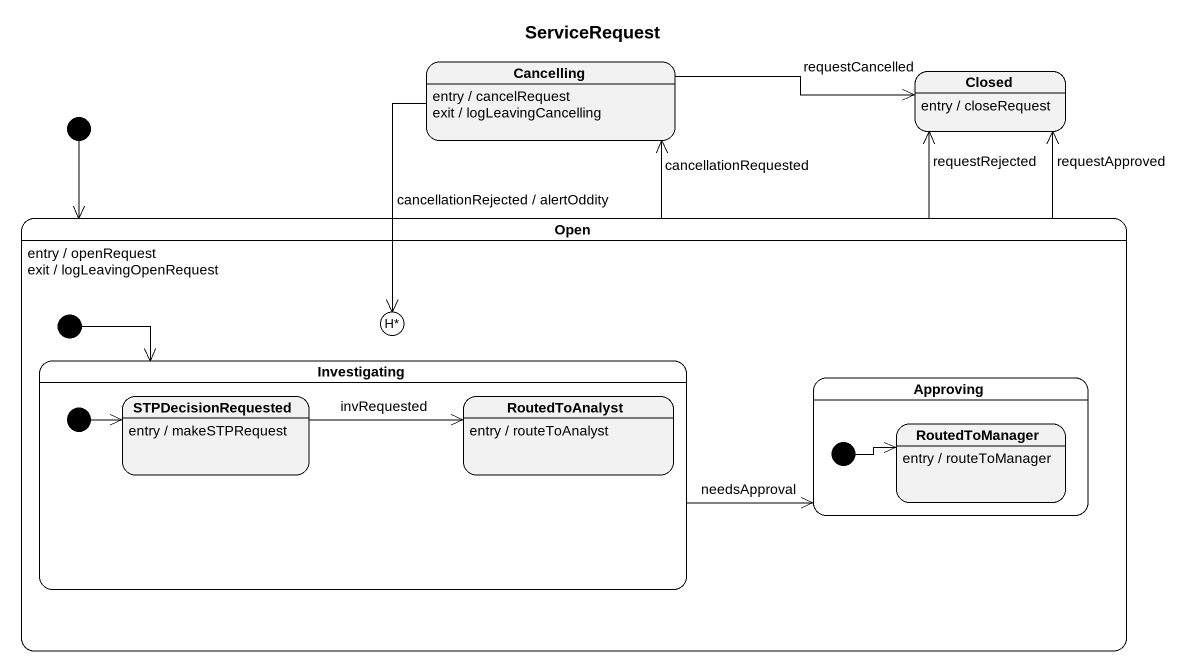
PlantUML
@startuml
title ServiceRequest
hide empty description
state Cancelling
Cancelling : entry / cancelRequest
Cancelling : exit / logLeavingCancelling
state Closed
Closed : entry / closeRequest
state Open {
  state Investigating {
    state STPDecisionRequested
    STPDecisionRequested : entry / makeSTPRequest
    state RoutedToAnalyst
    RoutedToAnalyst : entry / routeToAnalyst
    [*] -right-> STPDecisionRequested
  }
  state deephistory1 <<history*>>
  state Approving {
    state RoutedToManager
    RoutedToManager : entry / routeToManager
    [*] -right-> RoutedToManager
  }
  [*] -right-> Investigating
}
Open : entry / openRequest
Open : exit / logLeavingOpenRequest
[*] --> Open
Cancelling -right-> Closed : requestCancelled
Cancelling --> deephistory1 : cancellationRejected / alertOddity
Open -up-> Cancelling : cancellationRequested
Open -up-> Closed : requestApproved
Open -up-> Closed : requestRejected
Investigating -right-> Approving : needsApproval
STPDecisionRequested -right-> RoutedToAnalyst : invRequested
@enduml
